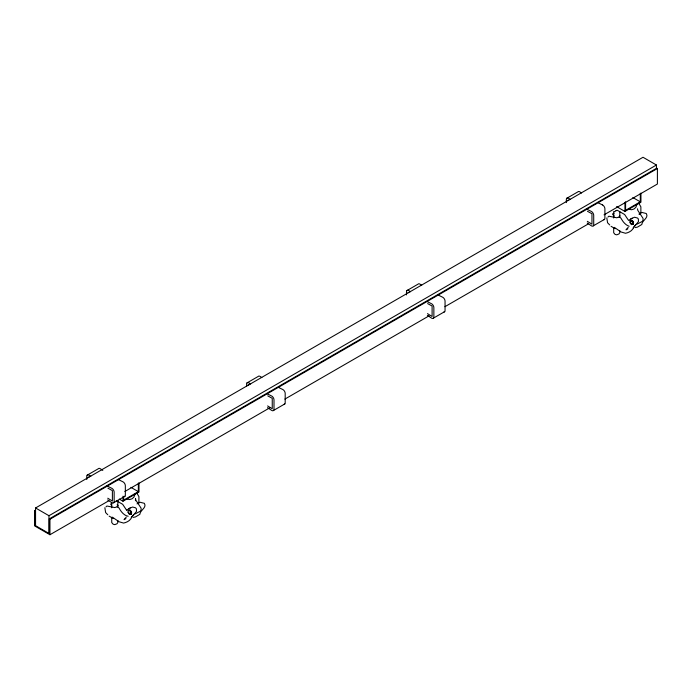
<?xml version="1.0" encoding="UTF-8"?>
<svg xmlns="http://www.w3.org/2000/svg" width="692" height="692" viewBox="0 0 692 692"><rect width="100%" height="100%" fill="white"/><g stroke="black" fill="none" stroke-linecap="round" stroke-linejoin="round"><path stroke-width="1.04" d="M106.014 506.864L106.897 506.025L114.803 507.565L117.121 506.803L118.081 505.679L117.121 504.849M131.541 514.044L131.541 512.028L130.027 510.134L128.504 510.272L127.959 511.604L128.712 513.559L129.542 514.459L131.541 514.044L129.542 514.459M607.965 217.072L608.839 216.224L616.754 217.772L619.072 217.011L620.032 215.878M633.491 224.251L633.491 222.227L631.969 220.341L630.455 220.471L629.902 221.803L630.663 223.758L631.493 224.658L633.491 224.251L631.969 224.381M135.442 500.748L135.52 498.595L135.84 500.152L141.099 508.179L141.09 509.77L140.502 511.12L135.174 513.897M128.029 510.549L129.542 510.411L131.056 512.305L131.065 514.32M629.979 220.748L631.493 220.618L633.007 222.504L633.007 224.528M135.044 494.071L133.945 497.081L132.085 498.776L129.689 499.538L126.532 498.984M636.995 204.27L635.896 207.28L634.036 208.975L631.64 209.745L628.474 209.192M138.858 503.11L138.928 496.631L136.843 493.033M131.246 513.568L131.29 511.405L129.395 510.263M630.931 221.31L631.346 220.463L632.298 220.584L633.241 221.604L633.197 223.767M88.308 477.255L89.138 476.987M248.168 384.968L248.999 384.7M408.02 292.673L408.851 292.405M567.881 200.377L568.712 200.109M126.273 517.106L124.076 519.64L125.901 518.585M131.705 517.27C130.373 520.557 126.887 522.408 123.583 523.074L119.093 521.768L112.398 517.175M133.703 514.623L131.35 517.4M628.224 227.305L626.018 229.839L627.843 228.784M633.656 227.478C632.324 230.756 628.829 232.616 625.533 233.273L621.044 231.976L614.349 227.374M635.654 224.831L633.301 227.607M131.394 517.677L136.523 511.362L136.393 508.81L135.615 507.833L132.605 507.028L128.703 508.681M633.344 227.876L638.474 221.57L638.344 219.009L637.566 218.041L634.555 217.236L630.654 218.88M632.566 224.139L633.31 223.49L633.042 221.994L631.969 220.774L630.896 220.757M87.14 475.205L98.325 468.743A3.123 1.808 60 0 1 100.331 468.752L102.805 470.404M246.992 382.91L258.185 376.457A3.123 1.808 60 0 1 260.183 376.465L261.835 377.564M406.853 290.623L418.037 284.161A3.123 1.808 60 0 1 420.044 284.17L421.696 285.268M566.705 198.327L577.898 191.866A3.123 1.808 60 0 1 579.896 191.883L581.548 192.981M35.56 525.695L35.56 507.971L643.015 157.266L656.44 165.016L656.44 168.139M35.56 507.971L48.985 515.722L656.44 165.016M108.912 500.697L49.945 534.734L34.6 525.877L34.6 510.376L35.24 510.739L35.24 525.505L49.305 533.627L49.305 518.862L656.76 168.156L657.4 168.519L657.4 184.029L604.047 214.831M49.305 518.862L49.945 519.234L657.4 168.519M124.828 491.51L269.906 407.744M284.879 399.102L429.023 315.881M444.93 306.694L588.139 224.018M614.211 211.864L616.607 210.48M113.782 502.686L124.975 496.225M273.643 410.391L284.827 403.929M433.495 318.095L444.688 311.642M593.355 225.808L604.54 219.347M138.348 483.103L138.348 491.64L123.643 500.126L123.643 496.925M640.299 193.31L640.299 201.839L625.585 210.333L625.585 201.796M119.275 499.079L123.003 501.233L138.988 492.003L138.988 482.947M616.555 206.597L624.945 211.441L640.939 202.211L640.939 193.146M137.016 503.88L139.896 502.219L144.351 503.318C147.154 507.703 140.018 510.177 139.862 514.294L135.554 516.889L133.366 517.4M638.967 214.079L641.847 212.418L646.293 213.525C649.105 217.902 641.968 220.376 641.813 224.493L637.505 227.088L635.317 227.599M126.601 510.186L130.183 507.911M632.315 218.222L628.552 220.393L624.625 214.511L617.273 210.264L616.001 210.498M639.304 214.183L640.87 213.153L640.87 206.83L638.794 203.232M129.542 510.411L130.027 510.134M631.493 220.618L631.969 220.341M128.029 512.573L128.504 512.296L130.027 514.182M629.979 222.772L630.455 222.495L631.467 223.758M131.056 512.305L131.541 512.028M633.007 222.504L633.491 222.227M637.116 224.096L642.453 221.328L643.041 219.978L643.05 218.378L637.79 210.359L637.47 208.794M111.533 503.343L110.651 504.191L111.628 505.515M614.098 213.716L612.922 213.525L612.602 214.39L614.228 216.06M619.072 217.011L620.759 217.902L621.996 219.935A10.899 6.289 60 0 0 629.166 226.249M117.121 506.803L118.816 507.703L120.045 509.727A10.899 6.289 60 0 0 128.15 516.249M615.214 228.715L611.062 226.31M113.263 518.507L109.111 516.111M598.416 202.938L602.542 204.953M586.401 208.993L591.349 211.415A3.123 1.808 60 0 1 593.71 215.298L593.71 224.64A3.123 1.808 60 0 1 591.349 225.8L587.223 223.049M587.482 211.302L591.963 213.733L591.963 224.182L587.326 221.336M437.733 294.827L442.681 297.24A3.123 1.808 60 0 1 445.051 301.124L445.051 310.474A3.123 1.808 60 0 1 443.901 312.023M427.371 301.686L431.497 303.702A3.123 1.808 60 0 1 433.858 307.585L433.858 316.936A3.123 1.808 60 0 1 431.497 318.086L427.371 315.344M427.63 303.589L432.102 306.028L432.102 316.469L427.466 313.632M278.703 387.52L282.829 389.535A3.123 1.808 60 0 1 285.19 393.419L285.19 402.761A3.123 1.808 60 0 1 284.049 404.318M267.51 393.982L271.636 395.997A3.123 1.808 60 0 1 273.997 399.881L273.997 409.223A3.123 1.808 60 0 1 271.636 410.382L267.51 407.631M267.769 395.885L272.25 398.315L272.25 408.764L267.614 405.927M118.021 479.409L122.968 481.831A3.123 1.808 60 0 1 125.339 485.715L125.339 495.057A3.123 1.808 60 0 1 124.188 496.605M106.836 485.871L111.784 488.284A3.123 1.808 60 0 1 114.145 492.176L114.145 501.518A3.123 1.808 60 0 1 111.784 502.677L107.658 499.927M107.917 488.18L112.389 490.611L112.389 501.06L107.753 498.214M632.834 197.531L640.299 201.839M130.883 487.332L138.348 491.64M116.221 500.601L122.674 504.312L126.489 510.047M570.355 199.434L568.712 198.336A3.123 1.808 60 0 0 566.341 199.495L566.35 202.609M410.503 291.73L408.851 290.631A3.123 1.808 60 0 0 406.489 291.79L406.489 294.904M250.642 384.025L248.999 382.927A3.123 1.808 60 0 0 246.629 384.077L246.637 386.153M90.79 476.312L89.138 475.214A3.123 1.808 60 0 0 86.777 476.373L86.777 479.487M609.721 224.961L607.567 222.763L606.815 217.928M107.779 514.753L105.625 512.564L104.864 507.72M130.027 510.575L131.359 513.282M624.945 202.375L624.945 211.441M619.79 211.622L619.79 216.907M619.79 230.652L619.79 232.763L618.89 234.008L616.736 234.822L615.119 234.441L613.683 232.763L613.683 227.486M613.683 211.657L613.683 217.989M123.003 496.199L123.003 501.233M117.839 500.368L117.839 506.708M117.839 520.445L117.839 522.564L116.939 523.809L114.785 524.622L113.168 524.233L111.732 522.564L111.732 517.287M111.732 502.504L111.732 507.781M49.945 519.234L49.945 534.734M48.985 515.722L48.985 533.446M602.542 204.953A3.123 1.808 60 0 1 604.903 208.837L604.903 218.179A3.123 1.808 60 0 1 603.761 219.727"/></g></svg>
